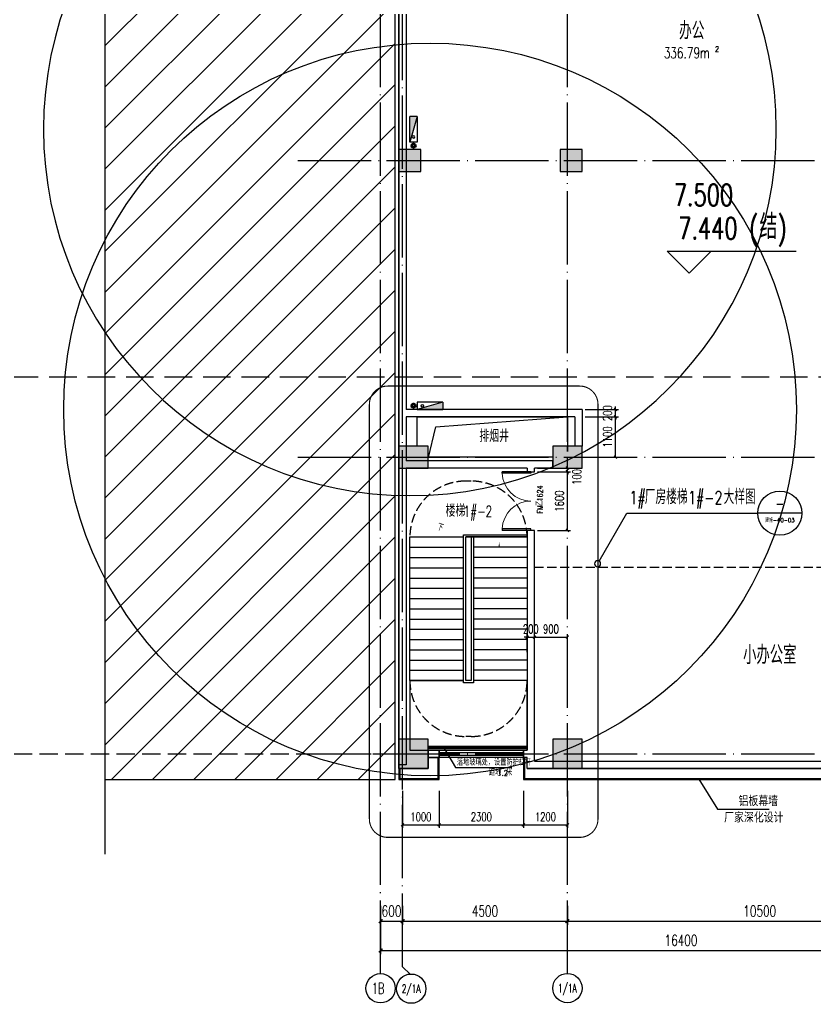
# Model space of a CAD drawing. Extents: x -1313754 to 847533, y 489853 to 941203.
# Drawn here: x -94306 to -72587, y 735010 to 761861 of the extents above; entities that cross this region are included whole.
import ezdxf
from ezdxf.enums import TextEntityAlignment as Align

# ---------------------------------------------------------------- set-up
doc = ezdxf.new("R2010")
doc.units = 0
doc.header["$LTSCALE"] = 1000
doc.header["$MEASUREMENT"] = 0
doc.linetypes.add('DASH', pattern=[0.35, 0.25, -0.1])
doc.linetypes.add('DOTE', pattern=[2.42, 2, -0.2, 0.02, -0.2])
doc.layers.get('Defpoints').update_dxf_attribs({"color": 210})
for name, color, linetype in [('A-AXIS-D', 1, 'Continuous'), ('A-AXIS-DOTE', 14, 'DOTE'), ('A-AXIS-DP', 126, 'Continuous'), ('A-AXIS-SYMB', 3, 'Continuous'), ('A-CURTAIN', 134, 'Continuous'), ('A-HATCH-2', 251, 'Continuous'), ('A-HRAIL', 173, 'Continuous'), ('A-LIN-V', 9, 'Continuous'), ('A-STAIR', 150, 'Continuous'), ('A-TEXT', 61, 'Continuous'), ('A-WINDOW', 140, 'Continuous'), ('A-防火门窗', 1, 'Continuous'), ('AS-COLN', 6, 'Continuous'), ('AS-WALL', 40, 'Continuous'), ('AS-结构边线层', 200, 'Continuous'), ('DIM_ELEV', 3, 'Continuous'), ('DIM_SYMB', 3, 'Continuous'), ('PUB_HATCH', 8, 'Continuous'), ('PUB_TEXT', 7, 'Continuous'), ('SB_ZF消火栓', 10, 'Continuous'), ('建-房间', 7, 'Continuous'), ('建-文字', 7, 'Continuous'), ('建-标高', 3, 'Continuous'), ('建-窗', 4, 'Continuous'), ('建-箭头', 3, 'Continuous'), ('建-门窗编号', 7, 'Continuous')]:
    doc.layers.add(name, color=color, linetype=linetype)
doc.layers.add('LG-ZF消防', color=1, linetype='Continuous', lineweight=60)
doc.styles.add('_TCH_AXIS', font='COMPLEX', dxfattribs={"bigfont": 'GBCBIG'})
doc.styles.add('_TCH_DIM', font='SIMPLEX', dxfattribs={"bigfont": 'GBCBIG'})
doc.styles.add('_TCH_DIM_T3', font='SIMPLEX', dxfattribs={"width": 0.705882, "bigfont": 'GBCBIG'})
doc.styles.add('A-AREA', font='SIMPLEX', dxfattribs={"bigfont": 'GBCBIG'})
doc.styles.add('A-STANDARD', font='SIMPLEX', dxfattribs={"bigfont": 'GBCBIG'})
doc.styles.add('A-WIN-LABEL', font='SIMPLEX', dxfattribs={"bigfont": 'GBCBIG'})
doc.styles.get("Standard").update_dxf_attribs({"font": 'gbenor.shx', "bigfont": 'gbcbig.shx'})
doc.dimstyles.new('_TCH_ARCH&&100', dxfattribs={"dimtxt": 297.5, "dimasz": 100, "dimexe": 100, "dimexo": 100, "dimgap": 126.25, "dimtad": 1, "dimdec": 0, "dimzin": 0, "dimdsep": 46, "dimtxsty": '_TCH_DIM_T3', "dimblk": 'ARCHTICK', "dimcen": 0.09, "dimclrt": 7, "dimazin": 2, "dimtfac": 1, "dimtdec": 0, "dimtix": 1, "dimtmove": 2, "dimatfit": 3, "dimfxl": 0, "dimtolj": 1, "dimtzin": 0, "dimarcsym": 0})
doc.dimstyles.new('_TCH_ARCH&&80', dxfattribs={"dimtxt": 238, "dimasz": 80, "dimexe": 80, "dimexo": 80, "dimgap": 101, "dimtad": 1, "dimdec": 0, "dimzin": 0, "dimdsep": 46, "dimtxsty": '_TCH_DIM_T3', "dimblk": 'ARCHTICK', "dimcen": 0.09, "dimclrt": 7, "dimazin": 2, "dimtfac": 1, "dimtdec": 0, "dimtix": 1, "dimtmove": 2, "dimatfit": 3, "dimfxl": 0, "dimtolj": 1, "dimtzin": 0, "dimarcsym": 0})

# ---------------------------------------------------------------- blocks, each defined once
blk = doc.blocks.new('_ArchTick')
at = {"color": 0, "linetype": 'ByBlock', "const_width": 0.4}
blk.add_lwpolyline([(-0.5, -0.5), (0.5, 0.5)], dxfattribs=at)
blk = doc.blocks.new('*D1442')
at = {"layer": 'A-AXIS-D', "color": 0, "lineweight": -2}
for p, q in [((136282, -67153), (136282, -67667)), ((136882, -67153), (136882, -67667)), ((136282, -67567), (136882, -67567))]:
    blk.add_line(p, q, dxfattribs=at)
at = {"layer": 'Defpoints', "color": 0}
for p in [(136282, -67053), (136882, -67053), (136882, -67567)]:
    blk.add_point(p, dxfattribs=at)
at = {"layer": 'A-AXIS-D', "color": 0, "lineweight": -2, "xscale": 100, "yscale": 100, "zscale": 100, "rotation": 180}
blk.add_blockref('_ArchTick', (136282, -67567), dxfattribs=at)
at = {"layer": 'A-AXIS-D', "color": 0, "lineweight": -2, "xscale": 100, "yscale": 100, "zscale": 100}
blk.add_blockref('_ArchTick', (136882, -67567), dxfattribs=at)
at = {"layer": 'A-AXIS-D', "color": 7, "insert": (136582, -67292), "char_height": 297.5, "attachment_point": 5, "style": '_TCH_DIM_T3'}
blk.add_mtext('\\A1;600', dxfattribs=at)
blk = doc.blocks.new('*D1443')
at = {"layer": 'A-AXIS-D', "color": 0, "lineweight": -2}
for p, q in [((136882, -67153), (136882, -67667)), ((141382, -67153), (141382, -67667)), ((136882, -67567), (141382, -67567))]:
    blk.add_line(p, q, dxfattribs=at)
at = {"layer": 'Defpoints', "color": 0}
for p in [(136882, -67053), (141382, -67053), (141382, -67567)]:
    blk.add_point(p, dxfattribs=at)
at = {"layer": 'A-AXIS-D', "color": 0, "lineweight": -2, "xscale": 100, "yscale": 100, "zscale": 100, "rotation": 180}
blk.add_blockref('_ArchTick', (136882, -67567), dxfattribs=at)
at = {"layer": 'A-AXIS-D', "color": 0, "lineweight": -2, "xscale": 100, "yscale": 100, "zscale": 100}
blk.add_blockref('_ArchTick', (141382, -67567), dxfattribs=at)
at = {"layer": 'A-AXIS-D', "color": 7, "insert": (139132, -67292), "char_height": 297.5, "attachment_point": 5, "style": '_TCH_DIM_T3'}
blk.add_mtext('\\A1;4500', dxfattribs=at)
blk = doc.blocks.new('*D1444')
at = {"layer": 'A-AXIS-D', "color": 0, "lineweight": -2}
for p, q in [((141382, -67153), (141382, -67667)), ((151882, -67153), (151882, -67667)), ((141382, -67567), (151882, -67567))]:
    blk.add_line(p, q, dxfattribs=at)
at = {"layer": 'Defpoints', "color": 0}
for p in [(141382, -67053), (151882, -67053), (151882, -67567)]:
    blk.add_point(p, dxfattribs=at)
at = {"layer": 'A-AXIS-D', "color": 0, "lineweight": -2, "xscale": 100, "yscale": 100, "zscale": 100, "rotation": 180}
blk.add_blockref('_ArchTick', (141382, -67567), dxfattribs=at)
at = {"layer": 'A-AXIS-D', "color": 0, "lineweight": -2, "xscale": 100, "yscale": 100, "zscale": 100}
blk.add_blockref('_ArchTick', (151882, -67567), dxfattribs=at)
at = {"layer": 'A-AXIS-D', "color": 7, "insert": (146632, -67292), "char_height": 297.5, "attachment_point": 5, "style": '_TCH_DIM_T3'}
blk.add_mtext('\\A1;10500', dxfattribs=at)
blk = doc.blocks.new('*D1446')
at = {"layer": 'A-AXIS-D', "color": 0, "lineweight": -2}
for p, q in [((136282, -67253), (136282, -68467)), ((152682, -67253), (152682, -68467)), ((136282, -68367), (152682, -68367))]:
    blk.add_line(p, q, dxfattribs=at)
at = {"layer": 'Defpoints', "color": 0}
for p in [(136282, -67153), (152682, -67153), (152682, -68367)]:
    blk.add_point(p, dxfattribs=at)
at = {"layer": 'A-AXIS-D', "color": 0, "lineweight": -2, "xscale": 100, "yscale": 100, "zscale": 100, "rotation": 180}
blk.add_blockref('_ArchTick', (136282, -68367), dxfattribs=at)
at = {"layer": 'A-AXIS-D', "color": 0, "lineweight": -2, "xscale": 100, "yscale": 100, "zscale": 100}
blk.add_blockref('_ArchTick', (152682, -68367), dxfattribs=at)
at = {"layer": 'A-AXIS-D', "color": 7, "insert": (144482, -68092), "char_height": 297.5, "attachment_point": 5, "style": '_TCH_DIM_T3'}
blk.add_mtext('\\A1;16400', dxfattribs=at)
blk = doc.blocks.new('43243')
at = {"layer": 'AS-结构边线层'}
for points in [[(-70554, 782920), (-70554, 774520), (-68354, 774520), (-68354, 741420), (-80454, 741420), (-80454, 741720), (-80554, 741720), (-80554, 741920), (-82854, 741920), (-82854, 741720), (-83154, 741720), (-83154, 741420), (-83954, 741420), (-83954, 741420), (-83954, 832020)], [(-83154, 749870), (-82950, 750750), (-79354, 751020)]]:
    blk.add_lwpolyline(points, dxfattribs=at)
blk.add_lwpolyline([(-83454, 751020), (-79354, 751020), (-79354, 750070), (-79354, 750220), (-79754, 750220), (-79754, 749920), (-83154, 749920), (-83154, 750220), (-83454, 750220), (-83454, 750220)], close=True, dxfattribs=at)
blk = doc.blocks.new('3132')
at = {"layer": 'A-AXIS-SYMB'}
for p, q in [((-78490, 747080), (-77731, 748390)), ((-77731, 748390), (-74155, 748390)), ((-72955, 748390), (-74155, 748390))]:
    blk.add_line(p, q, dxfattribs=at)
blk.add_lwpolyline([(-78449, 747010, 1), (-78611, 747010, 1)], format="xyb", close=True, dxfattribs=at)
blk.add_circle((-73555, 748390), 600, dxfattribs=at)
at = {"layer": 'DIM_ELEV', "linetype": 'DASH', "const_width": 30}
blk.add_lwpolyline([(-84260, 751860), (-79020, 751860, -0.414214), (-78520, 751360), (-78520, 740040, -0.414214), (-79020, 739540), (-84260, 739540, -0.414214), (-84760, 740040), (-84760, 751360, -0.414214)], format="xyb", close=True, dxfattribs=at)
at = {"layer": 'PUB_TEXT', "style": '_TCH_DIM', "width": 0.705882}
for s, p in [('1#', (-77662, 748635)), ('1#-2', (-76062, 748635))]:
    blk.add_text(s, height=357, dxfattribs=at).set_placement(p)
at = {"layer": 'PUB_TEXT', "style": '_TCH_DIM'}
for s, p in [('厂房楼梯', (-77242, 748635)), ('大样图', (-75090, 748635))]:
    blk.add_text(s, height=405.1, dxfattribs=at).set_placement(p)
for s, height, width, p, p2 in [('-', 365, 0.777778, (-73677, 748479), (-73434, 748479)), ('建施-40-03', 114.3, 0.947735, (-73956, 748143), (-73155, 748143))]:
    blk.add_text(s, height=height, dxfattribs=dict(at, width=width)).set_placement(p, p2, align=Align.FIT)
blk = doc.blocks.new('A$C5D961328')
at = {"layer": 'SB_ZF消火栓'}
blk.add_hatch(color=256, dxfattribs=at).paths.add_polyline_path([(0, 40), (700, 40), (700, 240)])
at = {"layer": 'A-LIN-V', "ltscale": 500}
blk.add_circle((350, 40), 10001, dxfattribs=at)
at = {"layer": 'SB_ZF消火栓'}
for p, q in [((700, 240), (0, 240)), ((0, 240), (0, 40)), ((700, 240), (0, 40)), ((0, 40), (700, 40)), ((700, 240), (700, 40))]:
    blk.add_line(p, q, dxfattribs=at)
at = {"layer": 'SB_ZF消火栓', "color": 1}
blk.add_circle((140, 140), 32.5, dxfattribs=at)
blk = doc.blocks.new('43242343')
at = {"layer": 'LG-ZF消防', "linetype": 'Continuous'}
for centre in [(-83554, 758420), (-83554, 751320)]:
    blk.add_circle(centre, 50, dxfattribs=at)
blk = doc.blocks.new('234243242332')
at = {"layer": 'LG-ZF消防', "linetype": 'Continuous'}
blk.add_blockref('43242343', (0, 0), dxfattribs=at)
at = {"layer": 'SB_ZF消火栓', "xscale": -1, "rotation": 270}
blk.add_blockref('A$C5D961328', (-83694, 758520), dxfattribs=at)
at = {"layer": 'SB_ZF消火栓'}
blk.add_blockref('A$C5D961328', (-83454, 751180), dxfattribs=at)
blk = doc.blocks.new('w4324323333')
at = {"layer": 'AS-COLN'}
for p, q in [((-83354, 758320), (-83954, 758320)), ((-83954, 758320), (-83954, 757720)), ((-83354, 757720), (-83354, 758320)), ((-78954, 758320), (-79554, 758320)), ((-79554, 758320), (-79554, 757720)), ((-78954, 757720), (-78954, 758320)), ((-83954, 757720), (-83354, 757720)), ((-79554, 757720), (-78954, 757720)), ((-83154, 750220), (-83954, 750220)), ((-83954, 750220), (-83954, 749620)), ((-83154, 749620), (-83154, 750220)), ((-78954, 750220), (-79754, 750220)), ((-79754, 750220), (-79754, 749620)), ((-78954, 749620), (-78954, 750220)), ((-83954, 749620), (-83154, 749620)), ((-79754, 749620), (-78954, 749620)), ((-83154, 742220), (-83954, 742220)), ((-83954, 742220), (-83954, 741420)), ((-83154, 741420), (-83154, 742220)), ((-78954, 742220), (-79754, 742220)), ((-79754, 742220), (-79754, 741420)), ((-78954, 741420), (-78954, 742220)), ((-83954, 741420), (-83154, 741420)), ((-79754, 741420), (-78954, 741420))]:
    blk.add_line(p, q, dxfattribs=at)
blk = doc.blocks.new('*D254')
at = {"layer": 'A-AXIS-DP', "color": 0, "lineweight": -2}
for p, q in [((-80454, 745008), (-80534, 745008)), ((-80454, 744600), (-80454, 745088)), ((-80454, 745008), (-80254, 745008)), ((-80254, 744600), (-80254, 745088)), ((-80254, 745008), (-80174, 745008))]:
    blk.add_line(p, q, dxfattribs=at)
at = {"layer": 'Defpoints', "color": 0}
for p in [(-80254, 745008), (-80454, 744520), (-80254, 744520)]:
    blk.add_point(p, dxfattribs=at)
at = {"layer": 'A-AXIS-DP', "color": 0, "lineweight": -2, "xscale": 80, "yscale": 80, "zscale": 80}
blk.add_blockref('_ArchTick', (-80454, 745008), dxfattribs=at)
at = {"layer": 'A-AXIS-DP', "color": 0, "lineweight": -2, "xscale": 80, "yscale": 80, "zscale": 80, "rotation": 180}
blk.add_blockref('_ArchTick', (-80254, 745008), dxfattribs=at)
at = {"layer": 'A-AXIS-DP', "color": 7, "insert": (-80354, 745228), "char_height": 238, "attachment_point": 5, "style": '_TCH_DIM_T3'}
blk.add_mtext('\\A1;200', dxfattribs=at)
blk = doc.blocks.new('*D255')
at = {"layer": 'A-AXIS-DP', "color": 0, "lineweight": -2}
for p, q in [((-80254, 744600), (-80254, 745088)), ((-80254, 745008), (-79354, 745008)), ((-79354, 744600), (-79354, 745088))]:
    blk.add_line(p, q, dxfattribs=at)
at = {"layer": 'Defpoints', "color": 0}
for p in [(-79354, 745008), (-80254, 744520), (-79354, 744520)]:
    blk.add_point(p, dxfattribs=at)
at = {"layer": 'A-AXIS-DP', "color": 0, "lineweight": -2, "xscale": 80, "yscale": 80, "zscale": 80, "rotation": 180}
blk.add_blockref('_ArchTick', (-80254, 745008), dxfattribs=at)
at = {"layer": 'A-AXIS-DP', "color": 0, "lineweight": -2, "xscale": 80, "yscale": 80, "zscale": 80}
blk.add_blockref('_ArchTick', (-79354, 745008), dxfattribs=at)
at = {"layer": 'A-AXIS-DP', "color": 7, "insert": (-79804, 745228), "char_height": 238, "attachment_point": 5, "style": '_TCH_DIM_T3'}
blk.add_mtext('\\A1;900', dxfattribs=at)
blk = doc.blocks.new('*D617')
at = {"layer": 'A-AXIS-DP', "color": 0, "lineweight": -2}
for p, q in [((-83854, 740810), (-83854, 739800)), ((-82854, 740810), (-82854, 739800)), ((-83854, 739880), (-82854, 739880))]:
    blk.add_line(p, q, dxfattribs=at)
at = {"layer": 'Defpoints', "color": 0}
for p in [(-83854, 740890), (-82854, 740890), (-82854, 739880)]:
    blk.add_point(p, dxfattribs=at)
at = {"layer": 'A-AXIS-DP', "color": 0, "lineweight": -2, "xscale": 80, "yscale": 80, "zscale": 80, "rotation": 180}
blk.add_blockref('_ArchTick', (-83854, 739880), dxfattribs=at)
at = {"layer": 'A-AXIS-DP', "color": 0, "lineweight": -2, "xscale": 80, "yscale": 80, "zscale": 80}
blk.add_blockref('_ArchTick', (-82854, 739880), dxfattribs=at)
at = {"layer": 'A-AXIS-DP', "color": 7, "insert": (-83354, 740100), "char_height": 238, "attachment_point": 5, "style": '_TCH_DIM_T3'}
blk.add_mtext('\\A1;1000', dxfattribs=at)
blk = doc.blocks.new('*D618')
at = {"layer": 'A-AXIS-DP', "color": 0, "lineweight": -2}
for p, q in [((-82854, 740810), (-82854, 739800)), ((-80554, 740810), (-80554, 739800)), ((-82854, 739880), (-80554, 739880))]:
    blk.add_line(p, q, dxfattribs=at)
at = {"layer": 'Defpoints', "color": 0}
for p in [(-82854, 740890), (-80554, 740890), (-80554, 739880)]:
    blk.add_point(p, dxfattribs=at)
at = {"layer": 'A-AXIS-DP', "color": 0, "lineweight": -2, "xscale": 80, "yscale": 80, "zscale": 80, "rotation": 180}
blk.add_blockref('_ArchTick', (-82854, 739880), dxfattribs=at)
at = {"layer": 'A-AXIS-DP', "color": 0, "lineweight": -2, "xscale": 80, "yscale": 80, "zscale": 80}
blk.add_blockref('_ArchTick', (-80554, 739880), dxfattribs=at)
at = {"layer": 'A-AXIS-DP', "color": 7, "insert": (-81704, 740100), "char_height": 238, "attachment_point": 5, "style": '_TCH_DIM_T3'}
blk.add_mtext('\\A1;2300', dxfattribs=at)
blk = doc.blocks.new('*D619')
at = {"layer": 'A-AXIS-DP', "color": 0, "lineweight": -2}
for p, q in [((-80554, 740810), (-80554, 739800)), ((-79354, 740810), (-79354, 739800)), ((-80554, 739880), (-79354, 739880))]:
    blk.add_line(p, q, dxfattribs=at)
at = {"layer": 'Defpoints', "color": 0}
for p in [(-80554, 740890), (-79354, 740890), (-79354, 739880)]:
    blk.add_point(p, dxfattribs=at)
at = {"layer": 'A-AXIS-DP', "color": 0, "lineweight": -2, "xscale": 80, "yscale": 80, "zscale": 80, "rotation": 180}
blk.add_blockref('_ArchTick', (-80554, 739880), dxfattribs=at)
at = {"layer": 'A-AXIS-DP', "color": 0, "lineweight": -2, "xscale": 80, "yscale": 80, "zscale": 80}
blk.add_blockref('_ArchTick', (-79354, 739880), dxfattribs=at)
at = {"layer": 'A-AXIS-DP', "color": 7, "insert": (-79954, 740100), "char_height": 238, "attachment_point": 5, "style": '_TCH_DIM_T3'}
blk.add_mtext('\\A1;1200', dxfattribs=at)
blk = doc.blocks.new('*D833')
at = {"layer": 'A-AXIS-DP', "color": 0, "lineweight": -2}
for p, q in [((-78874, 751020), (-77960, 751020)), ((-78040, 749920), (-78040, 751020)), ((-78874, 749920), (-77960, 749920))]:
    blk.add_line(p, q, dxfattribs=at)
at = {"layer": 'Defpoints', "color": 0}
for p in [(-78954, 751020), (-78040, 751020), (-78954, 749920)]:
    blk.add_point(p, dxfattribs=at)
at = {"layer": 'A-AXIS-DP', "color": 0, "lineweight": -2, "xscale": 80, "yscale": 80, "zscale": 80}
for p, rotation in [((-78040, 751020), 90), ((-78040, 749920), 270)]:
    blk.add_blockref('_ArchTick', p, dxfattribs=dict(at, rotation=rotation))
at = {"layer": 'A-AXIS-DP', "color": 7, "insert": (-78260, 750470), "char_height": 238, "attachment_point": 5, "rotation": 90, "style": '_TCH_DIM_T3'}
blk.add_mtext('\\A1;1100', dxfattribs=at)
blk = doc.blocks.new('*D834')
at = {"layer": 'A-AXIS-DP', "color": 0, "lineweight": -2}
for p, q in [((-78040, 751220), (-78040, 751300)), ((-78874, 751220), (-77960, 751220)), ((-78040, 751020), (-78040, 751220)), ((-78874, 751020), (-77960, 751020)), ((-78040, 751020), (-78040, 750940))]:
    blk.add_line(p, q, dxfattribs=at)
at = {"layer": 'Defpoints', "color": 0}
for p in [(-78954, 751220), (-78040, 751220), (-78954, 751020)]:
    blk.add_point(p, dxfattribs=at)
at = {"layer": 'A-AXIS-DP', "color": 0, "lineweight": -2, "xscale": 80, "yscale": 80, "zscale": 80}
for p, rotation in [((-78040, 751220), 270), ((-78040, 751020), 90)]:
    blk.add_blockref('_ArchTick', p, dxfattribs=dict(at, rotation=rotation))
at = {"layer": 'A-AXIS-DP', "color": 7, "insert": (-78260, 751120), "char_height": 238, "attachment_point": 5, "rotation": 90, "style": '_TCH_DIM_T3'}
blk.add_mtext('\\A1;200', dxfattribs=at)
blk = doc.blocks.new('*D835')
at = {"layer": 'A-AXIS-DP', "color": 0, "lineweight": -2}
for p, q in [((-79354, 749620), (-79354, 749700)), ((-80174, 749620), (-79274, 749620)), ((-80174, 749520), (-79274, 749520)), ((-79354, 749520), (-79354, 749620)), ((-79354, 749520), (-79354, 749440))]:
    blk.add_line(p, q, dxfattribs=at)
at = {"layer": 'Defpoints', "color": 0}
for p in [(-80254, 749620), (-80254, 749520), (-79354, 749620)]:
    blk.add_point(p, dxfattribs=at)
at = {"layer": 'A-AXIS-DP', "color": 0, "lineweight": -2, "xscale": 80, "yscale": 80, "zscale": 80}
for p, rotation in [((-79354, 749620), 270), ((-79354, 749520), 90)]:
    blk.add_blockref('_ArchTick', p, dxfattribs=dict(at, rotation=rotation))
at = {"layer": 'A-AXIS-DP', "color": 7, "insert": (-79100, 749380), "char_height": 238, "attachment_point": 5, "rotation": 90, "style": '_TCH_DIM_T3'}
blk.add_mtext('\\A1;100', dxfattribs=at)
blk = doc.blocks.new('*D836')
at = {"layer": 'A-AXIS-DP', "color": 0, "lineweight": -2}
for p, q in [((-80174, 749520), (-79274, 749520)), ((-79354, 747920), (-79354, 749520)), ((-80174, 747920), (-79274, 747920))]:
    blk.add_line(p, q, dxfattribs=at)
at = {"layer": 'Defpoints', "color": 0}
for p in [(-80254, 749520), (-79354, 749520), (-80254, 747920)]:
    blk.add_point(p, dxfattribs=at)
at = {"layer": 'A-AXIS-DP', "color": 0, "lineweight": -2, "xscale": 80, "yscale": 80, "zscale": 80}
for p, rotation in [((-79354, 749520), 90), ((-79354, 747920), 270)]:
    blk.add_blockref('_ArchTick', p, dxfattribs=dict(at, rotation=rotation))
at = {"layer": 'A-AXIS-DP', "color": 7, "insert": (-79574, 748720), "char_height": 238, "attachment_point": 5, "rotation": 90, "style": '_TCH_DIM_T3'}
blk.add_mtext('\\A1;1600', dxfattribs=at)
blk = doc.blocks.new('$DorLib2D$00000002')
for p, q in [((-0.5, 0), (-0.5, 0.4875)), ((-0.475, 0.4875), (-0.5, 0.4875)), ((-0.475, 0), (-0.475, 0.4875)), ((0.475, 0), (0.475, 0.4875)), ((0.475, 0.4875), (0.5, 0.4875)), ((0.5, 0), (0.5, 0.4875)), ((-0.5, 0), (-0.475, 0)), ((0.5, 0), (0.475, 0))]:
    blk.add_line(p, q)
at = {"lineweight": 13}
for centre, start, end in [((-0.4875, 0), 0, 88.53072), ((0.4875, 0), 91.46928, 180)]:
    blk.add_arc(centre, 0.4875, start, end, dxfattribs=at)
blk = doc.blocks.new('WINDOW2DLIB$DYNSTYLE$00000005')
at = {"color": 0}
for points in [[(-0.5, 0.5), (-0.5, -0.5)], [(-0.5, 0.5), (0.5, 0.5)], [(0.5, -0.5), (0.5, 0.5)], [(0.5, 0.167), (-0.5, 0.167)], [(0.5, -0.167), (-0.5, -0.167)], [(-0.5, -0.5), (0.5, -0.5)]]:
    blk.add_lwpolyline(points, dxfattribs=at)
blk = doc.blocks.new('99平面图例外参$0$$LinePat$圆环')
for points in [[(0, 150), (300, 150)], [(0, 0), (300, 0)], [(0, -150), (300, -150)]]:
    blk.add_lwpolyline(points)
at = {"color": 0}
blk.add_circle((150, 0), 150, dxfattribs=at)
blk = doc.blocks.new('dote')
at = {"layer": 'A-AXIS-D'}
for centre in [(136282.2, -69400), (141382.2, -69393.9), (137117.3, -69410)]:
    blk.add_circle(centre, 400, dxfattribs=at)
at = {"layer": 'A-AXIS-DOTE'}
for p, q in [((136282.2, -69000), (136282.2, 36606.4)), ((141382.2, -69000), (141382.2, 36662.3)), ((136882.2, -68810), (136882.2, 36400)), ((134026.4, -46800), (158590, -46800)), ((134026.4, -54900), (158590, -54900)), ((134026.4, -63000), (158590, -63000)), ((137087, -69011.1), (136882.2, -68810))]:
    blk.add_line(p, q, dxfattribs=at)
at = {"layer": 'DIM_SYMB', "linetype": 'DASH', "ltscale": 3}
blk.add_lwpolyline([(-42863.6, -52710.9), (162136.4, -52710.9)], dxfattribs=at)
at = {"layer": 'PUB_TEXT', "style": '_TCH_AXIS'}
blk.add_text('1B ', height=307.25, dxfattribs=at).set_placement((136048.1, -69553.6), (136516.3, -69553.6), align=Align.FIT)
at = {"layer": 'PUB_TEXT', "style": '_TCH_AXIS', "width": 0.65625}
for s, height, p, p2 in [('2/1A', 219.77, (136859.8, -69519.9), (137374.8, -69519.9)), ('1/1A', 232.83, (141127.5, -69510.3), (141636.9, -69510.3))]:
    blk.add_text(s, height=height, dxfattribs=at).set_placement(p, p2, align=Align.FIT)
at = {"layer": 'A-AXIS-D'}
for base, p1, p2, picture, middle in [((136882.2, -67566.7), (136282.2, -67053.1), (136882.2, -67053.1), '*D1442', (136582.2, -67291.7)), ((141382.2, -67566.7), (136882.2, -67053.1), (141382.2, -67053.1), '*D1443', (139132.2, -67291.7)), ((151882.2, -67566.7), (141382.2, -67053.1), (151882.2, -67053.1), '*D1444', (146632.2, -67291.7)), ((152682.2, -68366.7), (136282.2, -67153.1), (152682.2, -67153.1), '*D1446', (144482.2, -68091.7))]:
    dim = blk.add_linear_dim(base=base, p1=p1, p2=p2, angle=0, dimstyle='_TCH_ARCH&&100', override={"dimgap": 0}, dxfattribs=at)
    dim.commit()
    dim.dimension.update_dxf_attribs({"geometry": picture, "text_midpoint": middle, "dimtype": 161})

msp = doc.modelspace()

# ---------------------------------------------------------------- hatches: boundary and pattern name
at = {"layer": 'A-HATCH-2'}
h = msp.add_hatch(dxfattribs=at)
h.set_pattern_fill('ANSI31', color=256, scale=500)
h.set_pattern_definition([(45, (0, 0), (-561.266, 561.266), [])])
h.paths.add_polyline_path([(-84054.2, 832520), (-91980, 832520), (-91980, 741120), (-84054.2, 741120)])
at = {"layer": 'A-WINDOW'}
h = msp.add_hatch(dxfattribs=at)
h.set_pattern_fill('ANSI31', color=256, scale=100)
h.set_pattern_definition([(45, (0, 0), (-112.253202, 112.253202), [])])
edge = h.paths.add_edge_path()
edge.add_line((-91980, 835400), (-91980, 787330))
edge.add_line((-91980, 787330), (-91812, 787268.9))
edge.add_line((-91812, 787268.9), (-92148, 787209.6))
edge.add_line((-92148, 787209.6), (-91980, 787150))
edge.add_line((-91980, 787150), (-91980, 739080))
at = {"layer": 'PUB_HATCH'}
for points in [[(-83954.2, 757720), (-83354.2, 757720), (-83354.2, 758320), (-83954.2, 758320)], [(-79554.2, 757720), (-78954.2, 757720), (-78954.2, 758320), (-79554.2, 758320)], [(-83954.2, 749620), (-83154.2, 749620), (-83154.2, 750220), (-83954.2, 750220)], [(-79754.2, 749620), (-78954.2, 749620), (-78954.2, 750220), (-79754.2, 750220)], [(-83954.2, 741420), (-83154.2, 741420), (-83154.2, 742220), (-83954.2, 742220)], [(-79754.2, 741420), (-78954.2, 741420), (-78954.2, 742220), (-79754.2, 742220)]]:
    msp.add_hatch(color=256, dxfattribs=at).paths.add_polyline_path(points)

# ---------------------------------------------------------------- linework, layer by layer
at = {"linetype": 'DASH', "ltscale": 2}
msp.add_lwpolyline([(-128061.3, 741820), (-84100, 741820)], dxfattribs=at)
at = {"layer": 'A-AXIS-DP', "color": 9, "linetype": 'DASH'}
for p, q in [((-81979.2, 749265), (-82129.2, 749265)), ((-81979.2, 742295), (-82129.2, 742295))]:
    msp.add_line(p, q, dxfattribs=at)
for points in [[(-83654.2, 747740, -0.4142136), (-82129.2, 749265)], [(-80454.2, 747740, 0.4142136), (-81979.2, 749265)], [(-83654.2, 743820, 0.4142136), (-82129.2, 742295)], [(-80454.2, 743820, -0.4142136), (-81979.2, 742295)]]:
    msp.add_lwpolyline(points, format="xyb", dxfattribs=at)
at = {"layer": 'A-AXIS-SYMB'}
for p, q in [((-75770, 741130), (-75255.8, 740310)), ((-75255.8, 740310), (-73845.8, 740310))]:
    msp.add_line(p, q, dxfattribs=at)
msp.add_lwpolyline([(-91980, 835400), (-91980, 787330), (-91812, 787268.9), (-92148, 787209.6), (-91980, 787150), (-91980, 739080)], dxfattribs=at)
at = {"layer": 'A-AXIS-SYMB', "const_width": 32}
msp.add_lwpolyline([(-75778.5, 741143.6, 1), (-75761.5, 741116.4, 1)], format="xyb", close=True, dxfattribs=at)
at = {"layer": 'A-CURTAIN'}
for points in [[(-83954.2, 741420), (-83954.2, 741120), (-82854.2, 741120), (-82854.2, 741720)], [(-83924.2, 741420), (-83924.2, 741150), (-82884.2, 741150), (-82884.2, 741720)], [(-80554.2, 741720), (-80554.2, 741120), (-68054.2, 741120), (-68054.2, 741820)], [(-80524.2, 741720), (-80524.2, 741150), (-68084.2, 741150), (-68084.2, 741820)]]:
    msp.add_lwpolyline(points, dxfattribs=at)
at = {"layer": 'A-HATCH-2'}
msp.add_lwpolyline([(-84054.2, 832520), (-91980, 832520), (-91980, 741120), (-84054.2, 741120)], close=True, dxfattribs=at)
at = {"layer": 'A-STAIR'}
for p, q in [((-82189.2, 743760), (-82189.2, 747800)), ((-82189.2, 747800), (-80454.2, 747800)), ((-80454.2, 747800), (-80454.2, 747740)), ((-83654.2, 743820), (-83654.2, 747740)), ((-83654.2, 747740), (-82189.2, 747740)), ((-82129.2, 743820), (-82129.2, 747740)), ((-82129.2, 743820), (-82129.2, 747740)), ((-82129.2, 747740), (-80454.2, 747740)), ((-81979.2, 747740), (-82129.2, 747740)), ((-81979.2, 747740), (-81979.2, 743820)), ((-81919.2, 747740), (-81979.2, 747740)), ((-81979.2, 747740), (-81979.2, 743820)), ((-81919.2, 747740), (-81979.2, 747740)), ((-80454.2, 747740), (-81919.2, 747740)), ((-81919.2, 747740), (-81919.2, 743760)), ((-80454.2, 747740), (-80454.2, 743820)), ((-83654.2, 747460), (-82189.2, 747460)), ((-80454.2, 747460), (-81919.2, 747460)), ((-83654.2, 747180), (-82189.2, 747180)), ((-80454.2, 747180), (-81919.2, 747180)), ((-83654.2, 746900), (-82189.2, 746900)), ((-80454.2, 746900), (-81919.2, 746900)), ((-83654.2, 746620), (-82189.2, 746620)), ((-80454.2, 746620), (-81919.2, 746620)), ((-83654.2, 746340), (-82189.2, 746340)), ((-80454.2, 746340), (-81919.2, 746340)), ((-83654.2, 746060), (-82189.2, 746060)), ((-80454.2, 746060), (-81919.2, 746060)), ((-83654.2, 745780), (-82189.2, 745780)), ((-80454.2, 745780), (-81919.2, 745780)), ((-83654.2, 745500), (-82189.2, 745500)), ((-80454.2, 745500), (-81919.2, 745500)), ((-83654.2, 745220), (-82189.2, 745220)), ((-80454.2, 745220), (-81919.2, 745220)), ((-83654.2, 744940), (-82189.2, 744940)), ((-80454.2, 744940), (-81919.2, 744940)), ((-83654.2, 744660), (-82189.2, 744660)), ((-80454.2, 744660), (-81919.2, 744660)), ((-83654.2, 744380), (-82189.2, 744380)), ((-80454.2, 744380), (-81919.2, 744380)), ((-83654.2, 744100), (-82189.2, 744100)), ((-80454.2, 744100), (-81919.2, 744100)), ((-83654.2, 743820), (-82189.2, 743820)), ((-83654.2, 743820), (-83654.2, 741920)), ((-82189.2, 743820), (-83654.2, 743820)), ((-81979.2, 743820), (-82129.2, 743820)), ((-81979.2, 743820), (-82129.2, 743820)), ((-80454.2, 743820), (-81919.2, 743820)), ((-80454.2, 743820), (-81919.2, 743820)), ((-80454.2, 741920), (-80454.2, 743820)), ((-81919.2, 743760), (-82189.2, 743760)), ((-83654.2, 741920), (-80454.2, 741920))]:
    msp.add_line(p, q, dxfattribs=at)
at = {"layer": 'AS-WALL'}
for p, q in [((-83954.2, 769420), (-83954.2, 751120)), ((-83754.2, 769320), (-83754.2, 751220)), ((-83954.2, 751120), (-83954.2, 749720)), ((-78954.2, 751220), (-83754.2, 751220)), ((-78954.2, 751220), (-78954.2, 750220)), ((-79154.2, 751020), (-83754.2, 751020)), ((-83754.2, 751020), (-83754.2, 749820)), ((-79154.2, 751020), (-79154.2, 750220)), ((-78954.2, 750220), (-79154.2, 750220)), ((-83954.2, 749720), (-83954.2, 741520)), ((-80354.2, 749820), (-83754.2, 749820)), ((-79754.2, 749820), (-80354.2, 749820)), ((-79754.2, 749620), (-79754.2, 749820)), ((-80454.2, 749620), (-83754.2, 749620)), ((-83754.2, 749620), (-83754.2, 741520)), ((-80454.2, 749620), (-80454.2, 749520)), ((-80454.2, 749520), (-80254.2, 749520)), ((-79754.2, 749620), (-80254.2, 749620)), ((-80254.2, 749520), (-80254.2, 749620)), ((-80254.2, 747920), (-80454.2, 747920)), ((-80454.2, 747920), (-80454.2, 741920)), ((-80254.2, 741820), (-80254.2, 747920)), ((-82854.2, 741920), (-83154.2, 741920)), ((-83154.2, 741920), (-83154.2, 741720)), ((-82854.2, 741720), (-82854.2, 741920)), ((-80454.2, 741920), (-80554.2, 741920)), ((-80554.2, 741920), (-80554.2, 741720)), ((-83154.2, 741720), (-82854.2, 741720)), ((-80554.2, 741720), (-80454.2, 741720)), ((-80454.2, 741420), (-80454.2, 741720)), ((-80254.2, 741620), (-80254.2, 741820)), ((-83754.2, 741520), (-83954.2, 741520)), ((-80454.2, 741420), (-68954.2, 741420)), ((-80254.2, 741620), (-68954.2, 741620))]:
    msp.add_line(p, q, dxfattribs=at)
at = {"layer": 'AS-WALL', "linetype": 'DASH'}
msp.add_lwpolyline([(-80254.2, 746920), (-68254.2, 746920)], dxfattribs=at)
at = {"layer": 'DIM_SYMB'}
for p, q in [((-82738.8, 741999.5), (-82405.9, 741451.1)), ((-82405.9, 741451.1), (-80869.3, 741451.1))]:
    msp.add_line(p, q, dxfattribs=at)
at = {"layer": 'DIM_SYMB', "const_width": 20}
msp.add_lwpolyline([(-82744, 742008.1, 1), (-82733.6, 741991, 1)], format="xyb", close=True, dxfattribs=at)
at = {"layer": '建-标高'}
for p, q in [((-76031.4, 754940), (-76631.4, 755540)), ((-76631.4, 755540), (-73111.4, 755540)), ((-76031.4, 754940), (-75431.4, 755540))]:
    msp.add_line(p, q, dxfattribs=at)
at = {"layer": '建-箭头'}
msp.add_lwpolyline([(-82891.7, 747880, 0, 0, 0), (-82891.7, 742870, 0, 0, 0), (-81216.7, 742870, 0, 0, 0), (-81216.7, 747600, 0, 40, 0), (-81216.7, 747450, 0, 0, 0)], format="xyseb", dxfattribs=at)

# ---------------------------------------------------------------- block references
at = {"layer": 'A-AXIS-DP'}
msp.add_blockref('3132', (0, 0), dxfattribs=at)
at = {"layer": 'A-HRAIL', "xscale": 0.166666667564121, "yscale": 0.166666667564121, "zscale": 0.166666667564121, "rotation": 180}
for p in [(-83104.2, 741995), (-83054.2, 741995), (-83004.2, 741995), (-82954.2, 741995), (-82904.2, 741995), (-82854.2, 741995), (-82804.2, 741995), (-82754.2, 741995), (-82704.2, 741995), (-82654.2, 741995), (-82604.2, 741995), (-82554.2, 741995), (-82504.2, 741995), (-82454.2, 741995), (-82404.2, 741995), (-82354.2, 741995), (-82304.2, 741995), (-82254.2, 741995), (-82204.2, 741995), (-82154.2, 741995), (-82104.2, 741995), (-82054.2, 741995), (-82004.2, 741995), (-81954.2, 741995), (-81904.2, 741995), (-81854.2, 741995), (-81804.2, 741995), (-81754.2, 741995), (-81704.2, 741995), (-81654.2, 741995), (-81604.2, 741995), (-81554.2, 741995), (-81504.2, 741995), (-81454.2, 741995), (-81404.2, 741995), (-81354.2, 741995), (-81304.2, 741995), (-81254.2, 741995), (-81204.2, 741995), (-81154.2, 741995), (-81104.2, 741995), (-81054.2, 741995), (-81004.2, 741995), (-80954.2, 741995), (-80904.2, 741995), (-80854.2, 741995), (-80804.2, 741995), (-80754.2, 741995), (-80704.2, 741995), (-80654.2, 741995), (-80604.2, 741995), (-80554.2, 741995), (-80504.2, 741995), (-80454.2, 741995)]:
    msp.add_blockref('99平面图例外参$0$$LinePat$圆环', p, dxfattribs=at)
at = {"layer": 'A-WINDOW'}
msp.add_blockref('43243', (0, 0), dxfattribs=at)
at = {"layer": 'A-防火门窗', "xscale": 1600, "yscale": 1600, "zscale": 199.9999999999999, "rotation": 89.99999999913913}
msp.add_blockref('$DorLib2D$00000002', (-80354.2, 748720), dxfattribs=at)
at = {"layer": 'AS-COLN'}
msp.add_blockref('w4324323333', (0, 0), dxfattribs=at)
at = {"layer": 'AS-WALL'}
msp.add_blockref('dote', (-220736.4, 804820), dxfattribs=at)
at = {"layer": 'SB_ZF消火栓', "linetype": 'Continuous'}
msp.add_blockref('234243242332', (0, 0), dxfattribs=at)
at = {"layer": '建-窗', "xscale": -2300.00001053614, "yscale": 199.9999999999999, "zscale": 199.9999999999999, "rotation": 2.382180919633192e-12}
msp.add_blockref('WINDOW2DLIB$DYNSTYLE$00000005', (-81704.2, 741820), dxfattribs=at)

# ---------------------------------------------------------------- texts
at = {"layer": 'A-TEXT', "style": 'A-STANDARD'}
msp.add_text('楼梯', height=337.59, dxfattribs=at).set_placement((-82680, 748290, -3701.9))
at = {"layer": 'A-TEXT', "style": 'A-STANDARD', "width": 0.705882}
msp.add_text('1#-2', height=297.5, dxfattribs=at).set_placement((-82188.5, 748290, -3701.9))
at = {"layer": 'A-防火门窗', "style": 'A-STANDARD'}
msp.add_text('排烟井', height=337.59, dxfattribs=at).set_placement((-81759.2, 750330))
at = {"layer": 'PUB_TEXT', "width": 0.705882}
for s, height, style, p in [('7.500', 595, 'A-STANDARD', (-76450, 756780)), ('7.440', 595, 'A-STANDARD', (-76330, 755870)), ('(', 595, 'A-STANDARD', (-74390, 755870)), (')', 595, 'A-STANDARD', (-73618.5, 755870)), ('1.2', 148.75, '_TCH_DIM', (-81256.1, 741223.6))]:
    msp.add_text(s, height=height, dxfattribs=dict(at, style=style)).set_placement(p)
at = {"layer": 'PUB_TEXT'}
for s, height, style, p in [('结', 675.2, 'A-STANDARD', (-74110, 755870)), ('落地玻璃处，设置防护栏杆', 168.794, '_TCH_DIM', (-82370.2, 741503.6)), ('距地', 168.79, '_TCH_DIM', (-81501.8, 741223.6)), ('米', 168.8, '_TCH_DIM', (-81026.1, 741223.6)), ('铝板幕墙', 270.07, '_TCH_DIM', (-74683.4, 740394)), ('厂家深化设计', 270.07, '_TCH_DIM', (-75076.6, 739946))]:
    msp.add_text(s, height=height, dxfattribs=dict(at, style=style)).set_placement(p)
at = {"layer": '建-房间', "style": 'A-AREA'}
msp.add_text('办公', height=482.27, dxfattribs=at).set_placement((-76306.5, 761320))
at = {"layer": '建-房间', "style": 'A-AREA', "width": 0.705882}
for s, height, p in [('336.79m', 297.5, (-76725, 760808.1)), ('2', 148.8, (-75325, 760983.1))]:
    msp.add_text(s, height=height, dxfattribs=at).set_placement(p)
at = {"layer": '建-房间'}
msp.add_text('小办公室', height=506.38, dxfattribs=at).set_placement((-74559, 744269.4))
at = {"layer": '建-文字', "style": 'A-STANDARD'}
msp.add_text('下', height=168.8, rotation=339.92971, dxfattribs=at).set_placement((-82936.3, 747948.8))
at = {"layer": '建-门窗编号', "style": 'A-WIN-LABEL', "width": 0.705882}
for s, p in [('1624', (-80029.2, 748708.9)), ('FM', (-80029.2, 748376.1))]:
    msp.add_text(s, height=148.75, rotation=90, dxfattribs=at).set_placement(p)
at = {"layer": '建-门窗编号', "style": 'A-WIN-LABEL'}
msp.add_text('乙', height=168.8, rotation=90, dxfattribs=at).set_placement((-80029.2, 748586.1))

# ---------------------------------------------------------------- dimensions: what is measured, and where the dimension line sits
at = {"layer": 'A-AXIS-DP'}
for p1, p2, distance, picture, middle in [((-78954.2, 751020), (-78954.2, 751220), -914.2, '*D834', (-78260, 751120)), ((-78954.2, 749920), (-78954.2, 751020), -914.2, '*D833', (-78260, 750470)), ((-80254.2, 747920), (-80254.2, 749520), -900, '*D836', (-79574.2, 748720)), ((-80454.2, 744520), (-80254.2, 744520), 488, '*D254', (-80354.2, 745228)), ((-80254.2, 744520), (-79354.2, 744520), 488, '*D255', (-79804.2, 745228)), ((-83854.2, 740890), (-82854.2, 740890), -1010, '*D617', (-83354.2, 740100)), ((-82854.2, 740890), (-80554.2, 740890), -1010, '*D618', (-81704.2, 740100)), ((-80554.2, 740890), (-79354.2, 740890), -1010, '*D619', (-79954.2, 740100))]:
    dim = msp.add_aligned_dim(p1=p1, p2=p2, distance=distance, dimstyle='_TCH_ARCH&&80', dxfattribs=at)
    dim.commit()
    dim.dimension.update_dxf_attribs({"geometry": picture, "text_midpoint": middle})
dim = msp.add_linear_dim(base=(-79354.2, 749620), p1=(-80254.2, 749520), p2=(-80254.2, 749620), angle=90, dimstyle='_TCH_ARCH&&80', dxfattribs=at)
dim.commit()
dim.dimension.update_dxf_attribs({"geometry": '*D835', "text_midpoint": (-79100, 749380), "dimtype": 129})

doc.saveas('drawing.dxf')
